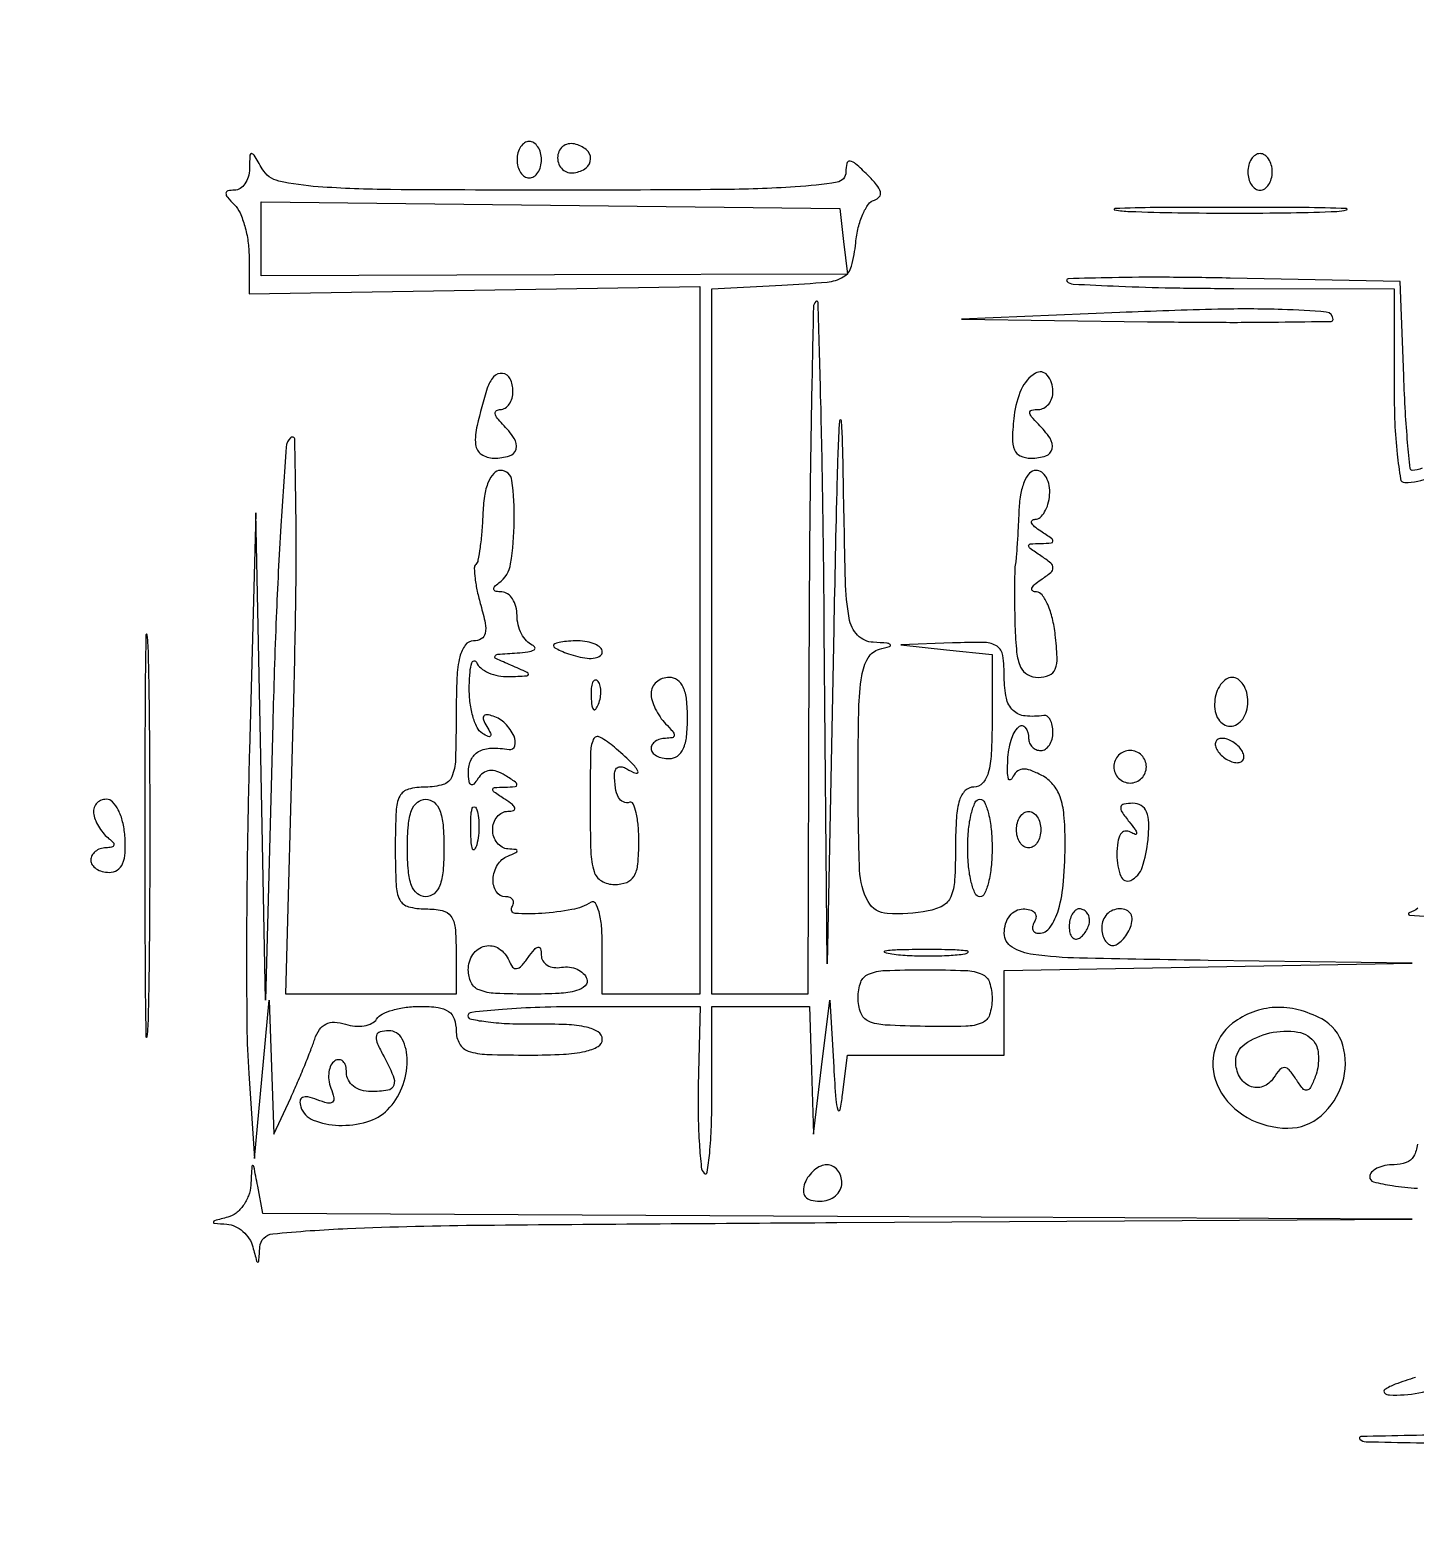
# Model space of a CAD drawing. Extents: x 23 to 255, y 40 to 184.
# Drawn here: x 120.55 to 130.18, y 148.77 to 159.06 of the extents above; entities that cross this region are included whole.
import ezdxf

# ---------------------------------------------------------------- set-up
doc = ezdxf.new("R2010")
doc.units = 0
doc.header["$MEASUREMENT"] = 0

msp = doc.modelspace()

# ---------------------------------------------------------------- linework, layer by layer
for points in [[(207.919475, 175.632891, 0.000007), (191.762556, 175.634099, 0.00002), (173.0434, 175.634494, 0.000013), (151.49745, 175.633531), (95.9364, 175.6296)], [(130.225396, 156.016652, -0.102608), (130.156678, 156.0024, -0.384854), (130.142125, 156.015549, -0.002704), (130.12487, 156.194997, -0.008235), (130.109182, 156.406652, -0.004962), (130.097209, 156.65805), (130.0725, 157.3137), (128.892655, 157.337345, 0.003593), (128.443354, 157.343121, 0.006369), (128.072931, 157.340502, 0.002351), (127.766099, 157.332981, 0.657667), (127.758912, 157.314888, 0.18577), (127.800987, 157.296197, 0.002055), (128.118296, 157.281405, 0.00605), (128.487818, 157.270177, 0.003863), (128.917607, 157.265643), (130.0302, 157.262501), (130.0302, 156.59015, 0.010366), (130.035545, 156.332366, 0.01714), (130.052016, 156.115303, 0.011207), (130.074961, 155.943059, 0.369555), (130.104468, 155.9178, 0.099383), (130.281363, 155.953311, 0.02833)], [(130.196265, 152.960775, -0.105067), (130.13595, 152.930517, 0.845505), (130.137416, 152.914012, 0.005385), (130.416584, 152.895084, 0.00598)], [(130.192447, 151.321966, -0.10769), (130.166164, 151.238362, -0.177212), (130.115008, 151.195199, -0.087745), (130.0302, 151.1802, 0.048028), (129.965446, 151.173966, 0.068025), (129.910703, 151.155349, 0.088204), (129.873815, 151.127907, 0.191087), (129.861, 151.0956, 0.344434), (129.887426, 151.061789, 0.022345), (130.017863, 151.035446, 0.024552), (130.192363, 151.016967, 0.014104)], [(130.179173, 149.702961, 0.011443), (130.038407, 149.655098, 0.060843), (129.966136, 149.618189, 0.482327), (129.964366, 149.595621, 0.177792), (129.998718, 149.581164, 0.119802), (130.398434, 149.658882, 0.066431)], [(130.48612, 149.305908, 0.00048), (129.800092, 149.292629, 0.660858), (129.792769, 149.274431, 0.193953), (129.835513, 149.256246, 0.000443), (130.537337, 149.243461, 0.00279)]]:
    msp.add_lwpolyline(points, format="xyb")
for points in [[(123.939, 158.1597, 0.064853), (123.945319, 158.111186, 0.082425), (123.963851, 158.070077, 0.098894), (123.991337, 158.042577, 0.148195), (124.0236, 158.0328, 0.148195), (124.055863, 158.042577, 0.098894), (124.083349, 158.070077, 0.082425), (124.101881, 158.111186, 0.064853), (124.1082, 158.1597, 0.064853), (124.101881, 158.208214, 0.082425), (124.083349, 158.249323, 0.098894), (124.055863, 158.276823, 0.148195), (124.0236, 158.2866, 0.148195), (123.991337, 158.276823, 0.098894), (123.963851, 158.249323, 0.082425), (123.945319, 158.208214, 0.064853)], [(124.221, 158.172743, 0.097498), (124.229821, 158.127937, 0.112388), (124.254818, 158.092368, 0.115036), (124.292223, 158.071676, 0.105883), (124.336126, 158.068807, 0.124055), (124.418374, 158.102864, 0.234318), (124.450188, 158.165333, 0.228031), (124.419983, 158.229878, 0.119977), (124.338269, 158.268938, 0.102966), (124.293549, 158.269022, 0.121508), (124.255448, 158.250844, 0.12082), (124.230023, 158.216932, 0.101055)], [(122.080373, 158.09625, -0.066624), (122.071795, 158.039657, -0.082517), (122.048734, 157.99169, -0.097507), (122.015199, 157.959585, -0.143268), (121.97628, 157.9482, 0.051663), (121.930376, 157.943444, 0.354955), (121.91706, 157.92705, 0.180052), (121.927407, 157.899248, 0.018208), (121.97628, 157.84668, -0.092409), (122.015307, 157.789769, -0.035483), (122.04795, 157.699185, -0.033635), (122.070251, 157.593362, -0.035221), (122.077703, 157.48713), (122.077606, 157.2291), (123.642803, 157.253863), (125.208, 157.278625), (125.208, 154.821613), (125.208, 152.3646), (124.8696, 152.3646), (124.5312, 152.3646), (124.5312, 152.707993, 0.021498), (124.525677, 152.836392, 0.043061), (124.508305, 152.936364, 0.071263), (124.483059, 152.99601, 0.417407), (124.45326, 153.003216, -0.092682), (124.320397, 152.951876, -0.030046), (124.110449, 152.925745, -0.031252), (123.925784, 152.92551, -0.566984), (123.903703, 152.968131, 0.099803), (123.914047, 152.996067, 0.176705), (123.909366, 153.019877, 0.168648), (123.890149, 153.035826, 0.089885), (123.859393, 153.0414, -0.256354), (123.794744, 153.076877, -0.157317), (123.772262, 153.163152, -0.12343), (123.803316, 153.262562, -0.161091), (123.87555, 153.323771, 0.009076), (123.93137, 153.347482, 0.295955), (123.939, 153.359244, 0.382689), (123.930827, 153.368358, 0.011437), (123.87555, 153.373121, -0.116386), (123.835197, 153.385374, -0.093931), (123.800864, 153.415115, -0.086824), (123.777785, 153.457723, -0.080979), (123.7698, 153.5067, -0.081749), (123.777794, 153.555266, -0.09112), (123.800864, 153.596704, -0.099323), (123.835212, 153.624653, -0.118755), (123.87555, 153.634895, 0.066727), (123.914036, 153.640535, 0.405416), (123.923138, 153.656369, 0.167501), (123.907009, 153.680956, 0.021149), (123.8544, 153.7182, -0.007698), (123.779683, 153.768133, -0.246379), (123.7698, 153.786973, -0.392993), (123.781338, 153.799385, -0.013145), (123.8544, 153.8028, 0.013203), (123.92647, 153.806177, 0.385036), (123.938198, 153.818455, 0.255622), (123.928739, 153.836933, 0.008315), (123.856633, 153.88423, 0.058625), (123.798423, 153.912118, 0.11243), (123.747197, 153.917555, 0.129779), (123.703572, 153.900318, 0.092797), (123.667578, 153.861784, -0.044753), (123.638444, 153.82391, -0.377651), (123.618718, 153.821862, -0.216337), (123.605356, 153.84488, -0.02278), (123.601895, 153.90855, -0.111292), (123.62025, 153.993447, -0.15929), (123.67239, 154.049357, -0.120234), (123.760312, 154.073221, -0.05036), (123.883481, 154.063975, 0.387375), (123.923761, 154.08943, 0.179673), (123.917888, 154.156384, 0.085699), (123.856013, 154.244159, 0.116532), (123.773887, 154.294938, 0.049588), (123.728395, 154.305238, 0.29027), (123.707231, 154.295236, 0.24518), (123.705097, 154.269729, 0.039059), (123.728795, 154.223704, -0.020611), (123.754945, 154.177212, -0.264656), (123.754056, 154.15801, -0.377372), (123.738812, 154.153538, -0.029313), (123.698271, 154.175421, -0.1447), (123.66111, 154.216961, -0.043431), (123.631253, 154.297354, -0.039515), (123.61192, 154.397979, -0.033903), (123.607279, 154.505743, -0.015161), (123.612643, 154.603075, -0.051689), (123.624531, 154.665336, -0.285399), (123.640191, 154.67915, -0.352074), (123.656629, 154.66995, 0.128731), (123.68642, 154.629903, 0.064906), (123.74061, 154.597011, 0.057878), (123.809325, 154.575734, 0.054322), (123.8826, 154.570146, 0.00324), (124.005917, 154.574947, 0.350372), (124.017655, 154.58523, 0.345187), (124.01029, 154.599125, 0.003199), (123.8967, 154.6488, -0.006473), (123.792147, 154.69534, -0.422573), (123.786178, 154.712247, -0.264452), (123.805092, 154.725008, -0.004208), (123.939, 154.734133, 0.020377), (124.014201, 154.741706, 0.085375), (124.057308, 154.755584, 0.402476), (124.062913, 154.77229, 0.188619), (124.04475, 154.789429, -0.113869), (124.004284, 154.817729, -0.064373), (123.970064, 154.867197, -0.059088), (123.946877, 154.929067, -0.060204), (123.939, 154.99425, 0.063284), (123.931109, 155.056343, 0.08054), (123.907936, 155.109149, 0.097042), (123.873585, 155.144735, 0.15045), (123.83325, 155.157695, -0.044559), (123.792983, 155.161789, -0.275328), (123.778077, 155.175067, -0.274539), (123.782638, 155.194533, -0.044389), (123.813222, 155.221145, 0.199414), (123.894265, 155.353395, 0.03553), (123.919432, 155.648474, 0.034894), (123.903599, 155.932387, 0.377925), (123.824201, 156.0024, 0.212596), (123.776902, 155.981337, 0.088368), (123.739148, 155.920662, 0.058424), (123.713013, 155.823827, 0.027338), (123.701034, 155.694326, -0.010631), (123.693925, 155.573643, -0.014756), (123.682075, 155.46597, -0.011195), (123.667746, 155.378024, -0.151518), (123.652758, 155.349558, 0.208529), (123.642073, 155.322353, 0.020777), (123.647688, 155.25096, 0.023378), (123.662514, 155.162887, 0.016445), (123.687026, 155.065432, -0.019499), (123.717586, 154.94072, -0.100544), (123.71765, 154.869997, -0.21497), (123.690632, 154.832392, -0.131828), (123.636994, 154.818, 0.238799), (123.579604, 154.788933, 0.100123), (123.542191, 154.708121, 0.047473), (123.521537, 154.56062, 0.011063), (123.516, 154.3104, -0.007344), (123.511326, 153.992154, -0.091609), (123.486038, 153.87471, -0.224968), (123.425983, 153.820593, -0.072846), (123.3045, 153.8028, 0.063163), (123.184381, 153.787565, 0.217022), (123.124725, 153.73935, 0.105983), (123.09831, 153.636958, 0.010324), (123.093, 153.3798, 0.010324), (123.09831, 153.122642, 0.105983), (123.124725, 153.02025, 0.217022), (123.184381, 152.972035, 0.063163), (123.3045, 152.9568, -0.050766), (123.419744, 152.945069, -0.189121), (123.479743, 152.90604, -0.13443), (123.508867, 152.826988, -0.021436), (123.516, 152.6607), (123.516, 152.3646), (122.924785, 152.3646), (122.333571, 152.3646), (122.386639, 154.33155, 0.003231), (122.40242, 155.100828, 0.006264), (122.403356, 155.715778, 0.002347), (122.395491, 156.216713, 0.649099), (122.365752, 156.229248, 0.189549), (122.334866, 156.164246, 0.001714), (122.298948, 155.616678, 0.005542), (122.266542, 154.981676, 0.003514), (122.242187, 154.241148), (122.192577, 152.3223), (122.159048, 154.0143), (122.12552, 155.7063), (122.08051, 154.0566, 0.003044), (122.066205, 153.381584, 0.003199), (122.060426, 152.717541, 0.003064), (122.062617, 152.144553, 0.014308), (122.075344, 151.8147), (122.115189, 151.2225), (122.166492, 151.7724), (122.217796, 152.3223), (122.234324, 151.857), (122.250853, 151.3917), (122.367084, 151.6455, 0.005569), (122.415296, 151.753949, 0.004675), (122.464044, 151.869949, 0.004719), (122.506587, 151.976761, 0.012944), (122.533941, 152.053183, -0.071375), (122.566508, 152.118859, -0.130836), (122.611591, 152.157434, -0.125916), (122.671186, 152.169331, -0.063551), (122.747064, 152.155492, 0.055479), (122.813255, 152.142316, 0.063135), (122.877811, 152.14493, 0.07279), (122.931101, 152.162111, 0.140925), (122.963973, 152.191959, -0.143154), (123.001665, 152.225883, -0.041495), (123.075489, 152.254138, -0.038033), (123.167961, 152.273515, -0.032643), (123.267193, 152.28, -0.031983), (123.390966, 152.272075, -0.117871), (123.463749, 152.244467, -0.164533), (123.502683, 152.192979, -0.080498), (123.516, 152.1108, 0.12648), (123.539068, 152.021068, 0.188641), (123.6006, 151.9698, 0.072107), (123.729902, 151.946567, 0.008455), (124.0236, 151.9416, 0.011986), (124.260999, 151.947292, 0.041684), (124.413003, 151.967359, 0.076227), (124.501718, 152.001436, 0.269208), (124.5312, 152.052225, 0.259101), (124.503404, 152.102264, 0.084667), (124.422457, 152.135326, 0.045378), (124.282897, 152.153307, 0.013201), (124.0659, 152.155703, -0.013266), (123.88751, 152.157697, -0.021885), (123.737282, 152.169962, -0.017648), (123.621611, 152.188691, -0.357957), (123.6006, 152.214279, -0.383267), (123.624257, 152.240608, -0.006328), (123.836986, 152.260694, -0.012714), (124.096768, 152.275273, -0.007659), (124.405318, 152.28), (125.210037, 152.28), (125.198045, 151.726973, 0.009162), (125.197321, 151.511221, 0.013255), (125.205225, 151.320749, 0.008877), (125.218698, 151.163991, 0.172148), (125.239327, 151.120673, 0.614624), (125.260312, 151.127553, 0.013938), (125.276951, 151.26115, 0.015751), (125.288818, 151.444782, 0.008259), (125.2926, 151.6737), (125.2926, 152.28), (125.631, 152.28), (125.9694, 152.28), (125.98319, 151.83585), (125.996979, 151.3917), (126.054, 151.857), (126.111021, 152.3223), (126.13835, 151.857, 0.003517), (126.15311, 151.632655, 0.059954), (126.167225, 151.56024, 0.769613), (126.182266, 151.561043, 0.020533), (126.199799, 151.66665), (126.23392, 151.9416), (126.77846, 151.9416), (127.323, 151.9416), (127.323, 152.235654), (127.323, 152.529709), (128.74005, 152.555094), (130.1571, 152.580478), (128.74005, 152.599439, -0.001986), (127.845268, 152.614967, -0.027679), (127.523651, 152.639674, -0.104549), (127.376784, 152.691685, -0.261236), (127.323, 152.7876, -0.072022), (127.332616, 152.854013, -0.093907), (127.360637, 152.908518, -0.106973), (127.403266, 152.9441, -0.12119), (127.454893, 152.9568, -0.066118), (127.501561, 152.950602, -0.138808), (127.532683, 152.931949, -0.191142), (127.543632, 152.904318, -0.139169), (127.5345, 152.8722, 0.072176), (127.520452, 152.839832, 0.147995), (127.521232, 152.812451, 0.188867), (127.536326, 152.794374, 0.126107), (127.562756, 152.7876, 0.246176), (127.641562, 152.828903, 0.081627), (127.699214, 152.950607, 0.050217), (127.735061, 153.148551, 0.019703), (127.746, 153.426043, 0.022097), (127.737862, 153.610099, 0.063218), (127.710632, 153.735008, 0.091301), (127.660706, 153.8216, 0.093848), (127.583625, 153.883748, 0.033679), (127.5046, 153.919424, 0.111726), (127.448421, 153.927008, 0.169085), (127.407948, 153.908772, 0.106729), (127.378406, 153.865574, -0.229093), (127.363987, 153.852586, -0.428006), (127.351724, 153.859706, -0.058118), (127.345708, 153.909665, -0.014001), (127.347734, 153.99315, -0.057473), (127.37075, 154.129619, -0.123433), (127.424107, 154.221203, -0.47711), (127.469257, 154.217006, -0.14801), (127.4922, 154.1412, 0.099038), (127.498659, 154.108913, 0.097945), (127.517051, 154.081451, 0.097945), (127.544513, 154.063059, 0.099038), (127.5768, 154.0566, 0.148195), (127.609063, 154.066377, 0.098894), (127.636549, 154.093877, 0.082425), (127.655081, 154.134986, 0.064853), (127.6614, 154.1835, 0.048526), (127.656745, 154.231348, 0.075993), (127.642762, 154.27018, 0.105904), (127.622118, 154.294277, 0.204797), (127.59795, 154.300382, -0.064017), (127.467947, 154.296644, -0.167959), (127.384333, 154.335187, -0.152563), (127.337472, 154.420302, -0.050161), (127.323, 154.5642, 0.033161), (127.312854, 154.717021, 0.215871), (127.273073, 154.780782, 0.144964), (127.188636, 154.806887, 0.012865), (126.96345, 154.803778), (126.6039, 154.789557), (126.92115, 154.756372), (127.2384, 154.723186), (127.2384, 154.262993, -0.012328), (127.23274, 154.033457, -0.054995), (127.211418, 153.900649, -0.118875), (127.171953, 153.829379, -0.210125), (127.1115, 153.8028, 0.197621), (127.051872, 153.778275, 0.123714), (127.012246, 153.712794, 0.05997), (126.990517, 153.592159, 0.014606), (126.9846, 153.389662, -0.013318), (126.97836, 153.155453, -0.087466), (126.95195, 153.041508, -0.165743), (126.895622, 152.97866, -0.083537), (126.79425, 152.942245, -0.056765), (126.510861, 152.923864, -0.262802), (126.377097, 153.008216, -0.115527), (126.318377, 153.225308, -0.008532), (126.3078, 153.8451, -0.004688), (126.312461, 154.342218, -0.035448), (126.333459, 154.575894, -0.090736), (126.377527, 154.699896, -0.200823), (126.45585, 154.759683, 0.01159), (126.52677, 154.779984, 0.541772), (126.530195, 154.792083, 0.197309), (126.510188, 154.802095, 0.005718), (126.41355, 154.808186, -0.191314), (126.304748, 154.858029, -0.14922), (126.245707, 154.975152, -0.036499), (126.220061, 155.236837, -0.002221), (126.204101, 156.02355, 0.010234), (126.192385, 156.346076, 0.944024), (126.178176, 156.346088, 0.00872), (126.160661, 155.918367, 0.000886), (126.1386, 154.9026), (126.092199, 152.5761), (126.073099, 154.89555, 0.001634), (126.062901, 155.782223, 0.002797), (126.047837, 156.521888, 0.000442), (126.030482, 157.168328, 0.658199), (126.01392, 157.17492, 0.193482), (125.997473, 157.136358, 0.000372), (125.983545, 156.445985, 0.00255), (125.972383, 155.667035, 0.001569), (125.966796, 154.74972), (125.959752, 152.3646), (125.626176, 152.3646), (125.2926, 152.3646), (125.2926, 154.813778), (125.2926, 157.262956), (125.77905, 157.288328, 0.008751), (126.092403, 157.310176, 0.10924), (126.205261, 157.345673, 0.199184), (126.261891, 157.419363, 0.04139), (126.291619, 157.583404, -0.034575), (126.309204, 157.688581, -0.044277), (126.340381, 157.781636, -0.050813), (126.379436, 157.850915, -0.178236), (126.420941, 157.879504, 0.161302), (126.455157, 157.901447, 0.240827), (126.462353, 157.935533, 0.106809), (126.436625, 157.985263, 0.025826), (126.373672, 158.05395, 0.012112), (126.290758, 158.131668, 0.148374), (126.251804, 158.149734, 0.390185), (126.229839, 158.134565, 0.05565), (126.2232, 158.0751, -0.367907), (126.162263, 158.003493, -0.024196), (125.871401, 157.970703, -0.014154), (125.352715, 157.952245, -0.001816), (124.239304, 157.9482, -0.001694), (123.061199, 157.95219, -0.016157), (122.558517, 157.971848, -0.036646), (122.284991, 158.011693, -0.209348), (122.169176, 158.09625, 0.004477), (122.112048, 158.192344, 0.262137), (122.094896, 158.202, 0.400998), (122.083343, 158.190959, 0.006989)], [(129.015, 158.0751, 0.064853), (129.021319, 158.026586, 0.082425), (129.039851, 157.985477, 0.098894), (129.067337, 157.957977, 0.148195), (129.0996, 157.9482, 0.148195), (129.131863, 157.957977, 0.098894), (129.159349, 157.985477, 0.082425), (129.177881, 158.026586, 0.064853), (129.1842, 158.0751, 0.064853), (129.177881, 158.123614, 0.082425), (129.159349, 158.164723, 0.098894), (129.131863, 158.192223, 0.148195), (129.0996, 158.202, 0.148195), (129.067337, 158.192223, 0.098894), (129.039851, 158.164723, 0.082425), (129.021319, 158.123614, 0.064853)], [(128.194304, 157.800549, 0.005878), (128.529678, 157.791765, 0.003639), (128.923842, 157.788945, 0.003649), (129.313198, 157.791834, 0.006561), (129.632504, 157.800726, 0.053751), (129.701095, 157.810977, 0.862966), (129.700026, 157.820756, 0.007856), (129.404239, 157.827332, 0.001661), (128.8881, 157.828983, 0.001615), (128.372709, 157.827255, 0.008594), (128.09104, 157.820558, 0.903981), (128.090461, 157.810891, 0.030672)], [(128.1267, 157.098322), (127.0269, 157.052144), (128.31705, 157.034872, 0.002356), (128.811758, 157.03058, 0.00393), (129.228218, 157.032202, 0.000622), (129.594308, 157.036961, 0.410049), (129.6072, 157.050038, 0.390223), (129.559856, 157.101463, 0.0125), (129.252817, 157.119168, 0.014316), (128.805574, 157.120944, 0.004326)], [(123.732367, 156.57345, 0.012734), (123.6609, 156.314657, 0.084434), (123.650828, 156.181506, 0.223391), (123.690693, 156.113859, 0.150804), (123.77772, 156.087, 0.071174), (123.886052, 156.102499, 0.265876), (123.932016, 156.1502, 0.211939), (123.919282, 156.224125, 0.049321), (123.83748, 156.32388, -0.034565), (123.801235, 156.365516, -0.127989), (123.78802, 156.397427, -0.284978), (123.796783, 156.417197, -0.150708), (123.82338, 156.4254, 0.143668), (123.856717, 156.435181, 0.099526), (123.88512, 156.462677, 0.083985), (123.904259, 156.503792, 0.06712), (123.9108, 156.5523, 0.112876), (123.891112, 156.638398, 0.256198), (123.838455, 156.675958, 0.24575), (123.776491, 156.652354, 0.107909)], [(127.391543, 156.3831, 0.018803), (127.379231, 156.226803, 0.105186), (127.39324, 156.14449, 0.2005), (127.434611, 156.10216, 0.100614), (127.509188, 156.087, 0.077921), (127.611598, 156.103057, 0.268412), (127.654991, 156.151033, 0.202614), (127.640792, 156.225264, 0.049187), (127.55988, 156.32388, -0.018208), (127.511007, 156.376448, -0.180052), (127.50066, 156.40425, -0.354955), (127.513976, 156.420644, -0.051663), (127.55988, 156.4254, 0.124206), (127.598598, 156.435169, 0.10078), (127.631579, 156.462677, 0.090584), (127.653741, 156.503824, 0.078509), (127.6614, 156.5523, 0.173177), (127.621732, 156.663397, 0.37781), (127.539149, 156.67693, 0.14858), (127.441485, 156.56462, 0.076282)], [(127.424211, 155.715011, -0.003237), (127.419128, 155.599688, -0.003842), (127.412785, 155.490845, -0.003347), (127.406116, 155.399129, -0.024483), (127.400485, 155.355461, 0.03879), (127.395898, 155.309583, 0.003846), (127.394302, 155.198879, 0.00483), (127.39469, 155.066714, 0.003816), (127.397582, 154.92375, 0.01719), (127.409112, 154.738705, 0.081995), (127.436273, 154.636702, 0.16027), (127.484717, 154.583826, 0.128518), (127.559812, 154.5642, 0.100614), (127.634389, 154.57936, 0.2005), (127.67576, 154.62169, 0.105186), (127.689769, 154.704003, 0.018803), (127.677457, 154.8603, 0.030302), (127.657177, 154.973803, 0.044455), (127.624698, 155.069801, 0.053516), (127.585899, 155.137248, 0.236364), (127.546394, 155.157695, -0.145811), (127.521265, 155.165552, -0.34343), (127.515522, 155.183081, -0.129191), (127.534039, 155.210032, -0.032748), (127.5768, 155.242295, 0.02521), (127.645722, 155.292686, 0.226004), (127.6614, 155.3256, 0.226004), (127.645722, 155.358514, 0.02521), (127.5768, 155.408905, -0.007812), (127.502164, 155.459586, -0.244358), (127.4922, 155.478757, -0.392549), (127.503875, 155.491336, -0.013529), (127.5768, 155.4948, 0.013145), (127.649862, 155.498215, 0.392993), (127.6614, 155.510627, 0.246379), (127.651517, 155.529467, 0.007698), (127.5768, 155.5794, -0.029593), (127.533515, 155.611153, -0.110284), (127.512952, 155.637699, -0.33516), (127.516512, 155.654612, -0.177278), (127.537647, 155.662705, 0.176583), (127.572142, 155.675859, 0.081256), (127.603362, 155.713322, 0.065293), (127.626776, 155.768365, 0.049192), (127.638139, 155.8332, 0.062072), (127.634979, 155.897904, 0.085121), (127.615435, 155.952698, 0.106507), (127.583086, 155.989235, 0.159819), (127.54295, 156.0024, 0.216979), (127.498664, 155.982232, 0.08126), (127.461912, 155.922818, 0.057382), (127.43589, 155.831348, 0.031247)], [(121.353814, 153.4644, 0.000861), (121.355355, 152.569452, 0.004318), (121.361409, 152.068368, 0.938793), (121.370279, 152.067991, 0.021204), (121.379669, 152.21655, 0.003264), (121.38773, 152.784611, 0.001915), (121.390334, 153.4644, 0.001915), (121.38773, 154.144189, 0.003264), (121.379669, 154.71225, 0.021204), (121.370279, 154.860809, 0.938793), (121.361409, 154.860432, 0.004318), (121.355355, 154.359348, 0.000861)], [(124.1928, 154.785567, 0.269386), (124.201502, 154.770587, 0.023188), (124.242503, 154.749664, 0.025621), (124.297164, 154.728194, 0.016817), (124.362, 154.708887, 0.040966), (124.426831, 154.697499, 0.070464), (124.481498, 154.700163, 0.106581), (124.517872, 154.715617, 0.24384), (124.5312, 154.74132, 0.206609), (124.518547, 154.770633, 0.082769), (124.481498, 154.795475, 0.063112), (124.426773, 154.81237, 0.043375), (124.362, 154.818, 0.018041), (124.297142, 154.815659, 0.029316), (124.242503, 154.808473, 0.029396), (124.202068, 154.798227, 0.326917)], [(124.8696, 154.45422, 0.073375), (124.876899, 154.404751, 0.038655), (124.899422, 154.346725, 0.037433), (124.932265, 154.289674, 0.047088), (124.97112, 154.24272, -0.018208), (125.019993, 154.190152, -0.180052), (125.03034, 154.16235, -0.354955), (125.017024, 154.145956, -0.051663), (124.97112, 154.1412, 0.067688), (124.932315, 154.135923, 0.084362), (124.899422, 154.120491, 0.099662), (124.877425, 154.097584, 0.142573), (124.8696, 154.0707, 0.17482), (124.879303, 154.043798, 0.093122), (124.906877, 154.020909, 0.073362), (124.947951, 154.005419, 0.053595), (124.9965, 154.0002, 0.160198), (125.052616, 154.018653, 0.128843), (125.092733, 154.06835, 0.078075), (125.116292, 154.154474, 0.027804), (125.1234, 154.2822, 0.027804), (125.116292, 154.409926, 0.078075), (125.092733, 154.49605, 0.128843), (125.052616, 154.545747, 0.160198), (124.9965, 154.5642, 0.085362), (124.948041, 154.555866, 0.09364), (124.906877, 154.531893, 0.100377), (124.879346, 154.496172, 0.114633)], [(128.784461, 154.395, 0.066491), (128.788288, 154.328635, 0.095658), (128.81012, 154.274153, 0.115555), (128.84682, 154.238649, 0.135509), (128.893358, 154.2258, 0.137911), (128.939745, 154.238843, 0.100156), (128.979268, 154.275502, 0.085963), (129.005877, 154.330335, 0.070191), (129.015, 154.395, 0.062504), (129.006881, 154.459695, 0.080718), (128.983012, 154.514498, 0.098074), (128.947634, 154.551173, 0.153153), (128.906103, 154.5642, 0.1482), (128.863566, 154.551309, 0.089983), (128.825451, 154.514498, 0.07566), (128.797455, 154.459694, 0.061594)], [(124.453279, 154.43025, 0.018894), (124.458274, 154.367111, 0.168741), (124.47023, 154.342428, 0.470617), (124.485648, 154.343887, 0.054073), (124.504391, 154.379137, 0.051402), (124.517592, 154.425403, 0.05415), (124.520758, 154.472572, 0.060344), (124.514061, 154.513629, 0.126455), (124.497713, 154.541287, 0.296942), (124.479197, 154.545197, 0.208169), (124.463576, 154.529754, 0.077125), (124.454209, 154.489147, 0.028489)], [(124.4466, 153.675072, 0.007432), (124.451375, 153.353842, 0.067401), (124.474268, 153.215784, 0.186563), (124.525621, 153.150672, 0.134325), (124.6158, 153.126, 0.087745), (124.700608, 153.140999, 0.177212), (124.751764, 153.184162, 0.10769), (124.778047, 153.267766, 0.022514), (124.785, 153.4221, 0.020263), (124.780457, 153.534156, 0.036456), (124.766362, 153.625008, 0.046789), (124.746072, 153.686169, 0.387498), (124.72155, 153.69705, -0.18945), (124.677489, 153.699375, -0.163288), (124.643402, 153.731187, -0.090804), (124.622263, 153.796043, -0.033503), (124.6158, 153.892393, -0.108972), (124.622423, 153.922421, -0.182303), (124.640651, 153.940309, -0.161196), (124.668074, 153.942941, -0.082592), (124.7004, 153.9297, 0.05817), (124.766062, 153.898999, 0.686603), (124.778483, 153.914091, 0.074492), (124.729307, 153.977002, 0.012632), (124.6158, 154.07927, 0.051004), (124.514488, 154.149504, 0.446157), (124.468687, 154.133558, 0.095885), (124.449166, 154.039791, 0.003518)], [(128.0844, 153.9438, 0.099038), (128.093011, 153.900751, 0.097945), (128.117535, 153.864135, 0.097945), (128.154151, 153.839611, 0.099038), (128.1972, 153.831, 0.099038), (128.240249, 153.839611, 0.097945), (128.276865, 153.864135, 0.097945), (128.301389, 153.900751, 0.099038), (128.31, 153.9438, 0.099038), (128.301389, 153.986849, 0.097945), (128.276865, 154.023465, 0.097945), (128.240249, 154.047989, 0.099038), (128.1972, 154.0566, 0.099038), (128.154151, 154.047989, 0.097945), (128.117535, 154.023465, 0.097945), (128.093011, 153.986849, 0.099038)], [(128.8035, 154.0566, 0.064269), (128.829773, 154.024238, 0.051777), (128.865278, 153.996851, 0.053414), (128.904158, 153.978221, 0.085235), (128.940386, 153.972, 0.117858), (128.96843, 153.978704, 0.186277), (128.984776, 153.996851, 0.154201), (128.98639, 154.02425, 0.076764), (128.9727, 154.0566, 0.064269), (128.946427, 154.088962, 0.051777), (128.910922, 154.116349, 0.053414), (128.872042, 154.134979, 0.085235), (128.835814, 154.1412, 0.117858), (128.80777, 154.134496, 0.186277), (128.791424, 154.116349, 0.154201), (128.78981, 154.08895, 0.076764)], [(120.99915, 153.61245, 0.054854), (121.013428, 153.567411, 0.036383), (121.038938, 153.519506, 0.036499), (121.070953, 153.476057, 0.057357), (121.1049, 153.444545, -0.047673), (121.134304, 153.41829, -0.273631), (121.138532, 153.398687, -0.268886), (121.123362, 153.385282, -0.04656), (121.08375, 153.381095, 0.07833), (121.043353, 153.37422, 0.089546), (121.009064, 153.355329, 0.099425), (120.986131, 153.327567, 0.123684), (120.978, 153.2952, 0.149668), (120.987879, 153.262937, 0.098664), (121.015672, 153.235451, 0.081917), (121.057214, 153.216916, 0.064141), (121.106244, 153.2106, 0.141748), (121.162562, 153.226893, 0.151703), (121.199704, 153.270417, 0.091174), (121.217164, 153.347237, 0.029433), (121.215149, 153.4644, 0.040161), (121.199763, 153.562017, 0.057881), (121.169626, 153.644005, 0.074106), (121.130207, 153.699712, 0.204543), (121.086905, 153.7182, 0.100863), (121.046995, 153.710066, 0.119574), (121.016204, 153.687136, 0.120361), (120.999475, 153.652778, 0.103094)], [(123.4314, 153.3798, -0.020272), (123.424921, 153.22006, -0.069535), (123.402319, 153.11895, -0.128937), (123.362438, 153.06252, -0.176579), (123.3045, 153.0414, -0.176579), (123.246562, 153.06252, -0.128937), (123.206681, 153.11895, -0.069535), (123.184079, 153.22006, -0.020272), (123.1776, 153.3798, -0.020272), (123.184079, 153.53954, -0.069535), (123.206681, 153.64065, -0.128937), (123.246562, 153.69708, -0.176579), (123.3045, 153.7182, -0.176579), (123.362438, 153.69708, -0.128937), (123.402319, 153.64065, -0.069535), (123.424921, 153.53954, -0.020272)], [(123.659227, 153.40256, -0.087174), (123.644309, 153.369932, -0.597527), (123.630763, 153.371416, -0.080377), (123.620528, 153.41633, -0.012823), (123.617093, 153.5067, -0.014395), (123.618595, 153.598078, -0.052471), (123.627256, 153.655355, -0.333666), (123.640965, 153.666256, -0.31318), (123.656092, 153.65636, -0.06278), (123.669499, 153.605774, -0.030339), (123.674394, 153.538849, -0.029507), (123.671063, 153.467499, -0.037336)], [(127.2384, 153.3798, -0.023598), (127.232276, 153.250113, -0.037669), (127.213549, 153.140805, -0.04382), (127.186551, 153.062639, -0.295869), (127.1538, 153.0414, -0.295869), (127.121049, 153.062639, -0.04382), (127.094051, 153.140805, -0.037669), (127.075324, 153.250113, -0.023598), (127.0692, 153.3798, -0.023598), (127.075324, 153.509487, -0.037669), (127.094051, 153.618795, -0.04382), (127.121049, 153.696961, -0.295869), (127.1538, 153.7182, -0.295869), (127.186551, 153.696961, -0.04382), (127.213549, 153.618795, -0.037669), (127.232276, 153.509487, -0.023598)], [(127.5768, 153.5067, -0.064853), (127.570481, 153.458186, -0.082425), (127.551949, 153.417077, -0.098894), (127.524463, 153.389577, -0.148195), (127.4922, 153.3798, -0.148195), (127.459937, 153.389577, -0.098894), (127.432451, 153.417077, -0.082425), (127.413919, 153.458186, -0.064853), (127.4076, 153.5067, -0.064853), (127.413919, 153.555214, -0.082425), (127.432451, 153.596323, -0.098894), (127.459937, 153.623823, -0.148195), (127.4922, 153.6336, -0.148195), (127.524463, 153.623823, -0.098894), (127.551949, 153.596323, -0.082425), (127.570481, 153.555214, -0.064853)], [(128.191493, 153.56096, -0.013919), (128.231246, 153.508932, -0.124931), (128.241706, 153.482436, -0.548557), (128.232349, 153.474638, -0.057787), (128.200725, 153.488917, 0.180595), (128.161361, 153.496172, 0.215567), (128.130482, 153.475059, 0.104693), (128.11123, 153.42025, 0.032306), (128.10555, 153.332432, 0.088391), (128.132088, 153.183488, 0.441882), (128.201719, 153.155192, 0.204259), (128.280917, 153.245193, 0.054779), (128.321359, 153.435665, 0.027875), (128.326633, 153.555372, 0.094739), (128.311136, 153.631575, 0.161907), (128.27456, 153.674081, 0.135624), (128.216952, 153.69, 0.041262), (128.153268, 153.684736, 0.312367), (128.132768, 153.664838, 0.201393), (128.139873, 153.630261, 0.020033)], [(127.7742, 152.833621, 0.05773), (127.779303, 152.789569, 0.124167), (127.794909, 152.759426, 0.190804), (127.817986, 152.747735, 0.16277), (127.8447, 152.754014, 0.071639), (127.871672, 152.776576, 0.05288), (127.894491, 152.808171, 0.053298), (127.909992, 152.843513, 0.076861), (127.9152, 152.877193, 0.087308), (127.909852, 152.907589, 0.094392), (127.894491, 152.933415, 0.100145), (127.871594, 152.950691, 0.112153), (127.8447, 152.9568, 0.170324), (127.817802, 152.947364, 0.094314), (127.794909, 152.920616, 0.074868), (127.779426, 152.880741, 0.055286)], [(127.9998, 152.8299, 0.057609), (128.005411, 152.781364, 0.076852), (128.021992, 152.740277, 0.095748), (128.04653, 152.712742, 0.164455), (128.075349, 152.703, 0.13875), (128.107827, 152.71219, 0.061199), (128.14301, 152.740277, 0.053891), (128.175365, 152.781357, 0.048303), (128.199594, 152.8299, 0.075244), (128.21102, 152.881926, 0.151899), (128.201324, 152.922337, 0.166113), (128.171357, 152.947815, 0.094119), (128.124045, 152.9568, 0.10122), (128.076632, 152.947102, 0.098432), (128.036297, 152.919523, 0.097416), (128.009275, 152.878334, 0.096899)], [(123.883209, 152.59725, 0.068328), (123.908562, 152.553166, 0.274217), (123.936319, 152.542171, 0.172412), (123.969616, 152.560342, 0.02856), (124.015864, 152.6184, -0.017925), (124.059549, 152.675698, -0.175331), (124.08529, 152.691004, -0.403011), (124.101539, 152.68043, -0.054015), (124.106905, 152.635841, 0.134603), (124.118307, 152.596103, 0.121086), (124.148731, 152.565838, 0.103414), (124.194166, 152.549987, 0.076703), (124.247473, 152.551241, -0.074595), (124.303471, 152.552794, -0.077424), (124.356697, 152.537734, -0.084385), (124.399045, 152.508846, -0.117385), (124.423723, 152.47035, -0.294849), (124.412219, 152.422738, -0.12501), (124.352357, 152.389132, -0.052612), (124.231227, 152.369872, -0.01314), (124.03065, 152.3646, -0.011225), (123.788321, 152.370041, -0.082673), (123.675506, 152.394071, -0.189901), (123.620663, 152.445181, -0.111784), (123.6006, 152.5338, -0.146901), (123.632835, 152.641149, -0.194008), (123.716082, 152.698604, -0.200906), (123.813551, 152.681302, -0.154492)], [(127.049565, 152.642551, -0.024559), (126.941239, 152.631508, -0.012695), (126.805114, 152.62782, -0.01259), (126.66467, 152.631118, -0.018638), (126.541965, 152.641688, -0.069146), (126.494357, 152.654417, -0.756877), (126.495819, 152.666119, -0.031761), (126.591443, 152.674478, -0.005499), (126.7731, 152.676785, -0.005888), (126.95548, 152.674947, -0.025342), (127.063697, 152.667085, -0.556092), (127.069215, 152.655133, -0.212532)], [(127.2384, 152.334001, -0.077532), (127.220914, 152.221911, -0.220462), (127.168707, 152.165135, -0.093587), (127.057056, 152.141723, -0.008629), (126.7731, 152.140927, -0.009282), (126.495585, 152.150093, -0.088734), (126.380657, 152.176831, -0.207188), (126.326532, 152.234167, -0.087224), (126.3078, 152.340726, -0.085956), (126.326287, 152.44747, -0.211704), (126.379921, 152.503874, -0.089532), (126.494005, 152.528755, -0.009037), (126.7731, 152.5338, -0.008869), (127.055487, 152.52879, -0.092793), (127.167995, 152.503568, -0.215964), (127.220669, 152.445859, -0.078766)], [(128.90925, 152.162233, 0.182891), (128.779385, 151.95496, 0.17258), (128.815218, 151.707611, 0.145066), (129.010636, 151.507602, 0.127912), (129.293635, 151.434, 0.181878), (129.524064, 151.520688, 0.138691), (129.671987, 151.748686, 0.146127), (129.674536, 152.011396, 0.202424), (129.528162, 152.192423, 0.059843), (129.365099, 152.256018, 0.075405), (129.204107, 152.272461, 0.078478), (129.050569, 152.240477, 0.071948)], [(123.005423, 151.947162, -0.016992), (123.078843, 151.798006, -0.184122), (123.082749, 151.732188, -0.285153), (123.041778, 151.696948, -0.038714), (122.9238, 151.6878, -0.072022), (122.857387, 151.697416, -0.093907), (122.802882, 151.725437, -0.106973), (122.7673, 151.768066, -0.12119), (122.7546, 151.819693, 0.062657), (122.748703, 151.866568, 0.133038), (122.730834, 151.898154, 0.191608), (122.704387, 151.909738, 0.14801), (122.673695, 151.901584, 0.139951), (122.646776, 151.872051, 0.079131), (122.63221, 151.825474, 0.068441), (122.631735, 151.769533, 0.059629), (122.646082, 151.712703, -0.036482), (122.666363, 151.645592, -0.277338), (122.656384, 151.615533, -0.243779), (122.623517, 151.607804, -0.029792), (122.550718, 151.63087, 0.034745), (122.48636, 151.650563, 0.159315), (122.447963, 151.647157, 0.280807), (122.431604, 151.624185, 0.09745), (122.436805, 151.582108, 0.223267), (122.523699, 151.490059, 0.085741), (122.700281, 151.453564, 0.07801), (122.896444, 151.477807, 0.127364), (123.040064, 151.56235, 0.104275), (123.139354, 151.714696, 0.089194), (123.17595, 151.903067, 0.120443), (123.141525, 152.052948, 0.283579), (123.047723, 152.1108, 0.06691), (122.987492, 152.102704, 0.26886), (122.962412, 152.077264, 0.1627), (122.965615, 152.031328, 0.024808)], [(129.482804, 152.022149, -0.092382), (129.499904, 151.977973, -0.045826), (129.505534, 151.917936, -0.043357), (129.499985, 151.852614, -0.04879), (129.483246, 151.79187, -0.022169), (129.450107, 151.715777, -0.252462), (129.424349, 151.697345, -0.263557), (129.395613, 151.709118, -0.023816), (129.348849, 151.774771, 0.029193), (129.302645, 151.838184, 0.210955), (129.269706, 151.854789, 0.23135), (129.237224, 151.840919, 0.035018), (129.193659, 151.782711, -0.16286), (129.119216, 151.723076, -0.193066), (129.029721, 151.725664, -0.166721), (128.957274, 151.791916, -0.125562), (128.9304, 151.897243, -0.244232), (128.992881, 152.017526, -0.097874), (129.167523, 152.094993, -0.094608), (129.363141, 152.101592, -0.218974)], [(122.089321, 151.038353, -0.073003), (122.073836, 150.965069, -0.066966), (122.037695, 150.896935, -0.070665), (121.987205, 150.844082, -0.103252), (121.92975, 150.815517, 0.002904), (121.838172, 150.791016, 0.302874), (121.830025, 150.781641, 0.427029), (121.836466, 150.773676, 0.003643), (121.923547, 150.767014, -0.092846), (121.980661, 150.752172, -0.069889), (122.035091, 150.716593, -0.06842), (122.078668, 150.666472, -0.081035), (122.104083, 150.60915, 0.002032), (122.130246, 150.510673, 0.334161), (122.138558, 150.504194, 0.397162), (122.145629, 150.510638, 0.002271), (122.152586, 150.608322, -0.367033), (122.242052, 150.700568, -0.013689), (122.761257, 150.736861, -0.008473), (123.705345, 150.760908, -0.000702), (126.15975, 150.77837), (130.1571, 150.801197), (126.165634, 150.821498), (122.174168, 150.8418), (122.137505, 151.03215, 0.000889), (122.111143, 151.167721, 0.32279), (122.104075, 151.174338, 0.43232), (122.097776, 151.169159, 0.001033)], [(125.938806, 151.0533, 0.081936), (125.927486, 150.998273, 0.183198), (125.940831, 150.9584, 0.161697), (125.979028, 150.934196, 0.061126), (126.042555, 150.9264, 0.081842), (126.100779, 150.935995, 0.092151), (126.150219, 150.963677, 0.100671), (126.183277, 151.004899, 0.119377), (126.195, 151.0533, 0.080314), (126.187164, 151.101771, 0.091452), (126.164524, 151.142923, 0.100743), (126.130821, 151.170437, 0.121549), (126.091251, 151.1802, 0.107591), (126.047953, 151.170774, 0.066471), (126.003674, 151.142923, 0.061983), (125.965167, 151.101818, 0.065736)]]:
    msp.add_lwpolyline(points, format="xyb", close=True)
msp.add_lwpolyline([(126.20728, 157.592687), (126.23366, 157.364073), (124.19803, 157.359231), (122.1624, 157.35439), (122.1624, 157.610526), (122.1624, 157.866662), (124.17165, 157.843981), (126.1809, 157.8213)], close=True)

doc.saveas('drawing.dxf')
